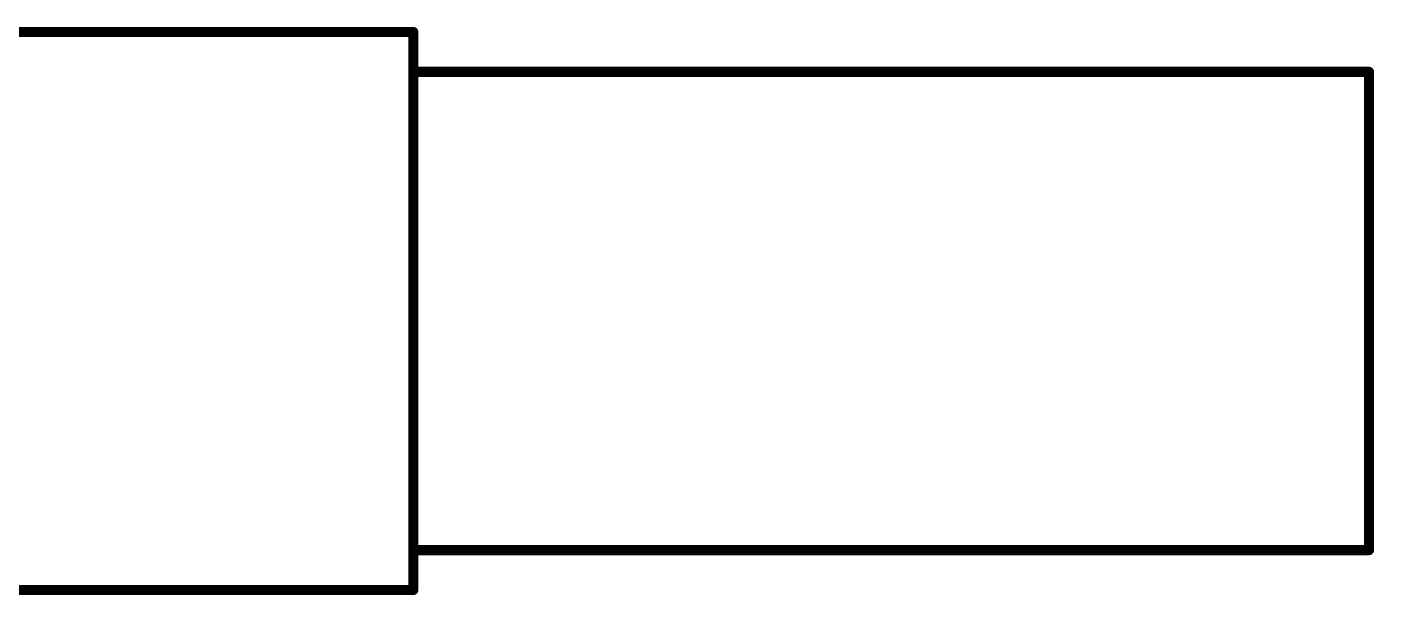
# Model space of a CAD drawing. Extents: x -34 to 73, y -20 to 26.
# Drawn here: x 35.09 to 52, y 9.14 to 16.26 of the extents above; entities that cross this region are included whole.
import ezdxf

# ---------------------------------------------------------------- set-up
doc = ezdxf.new("R2010")
doc.units = 0
doc.layers.add('51', color=53, linetype='CONTINUOUS')

msp = doc.modelspace()

# ---------------------------------------------------------------- linework, layer by layer
at = {"layer": '51', "const_width": 0.127}
for points in [[(32.94, 16.2), (39.94, 16.2)], [(39.94, 16.2), (39.94, 15.7)], [(39.94, 15.7), (39.94, 9.7)], [(39.94, 15.7), (51.94, 15.7)], [(51.94, 15.7), (51.94, 9.7)], [(39.94, 9.7), (39.94, 9.2)], [(51.94, 9.7), (39.94, 9.7)], [(39.94, 9.2), (32.94, 9.2)]]:
    msp.add_lwpolyline(points, dxfattribs=at)
at = {"layer": '51', "const_width": 0.0635}
for points in [[(39.9718, 16.2, 1), (39.9083, 16.2)], [(39.94, 16.1683, 1), (39.94, 16.2317)], [(39.94, 15.7318, 1), (39.94, 15.6683)], [(39.9718, 15.7, 1), (39.9083, 15.7)], [(39.9083, 15.7, 1), (39.9718, 15.7)], [(51.9718, 15.7, 1), (51.9083, 15.7)], [(51.94, 15.6683, 1), (51.94, 15.7318)], [(39.94, 9.7318, 1), (39.94, 9.6683)], [(39.9718, 9.7, 1), (39.9083, 9.7)], [(39.9083, 9.7, 1), (39.9718, 9.7)], [(51.9083, 9.7, 1), (51.9718, 9.7)], [(51.94, 9.6683, 1), (51.94, 9.7318)], [(39.9083, 9.2, 1), (39.9718, 9.2)], [(39.94, 9.1683, 1), (39.94, 9.2318)]]:
    msp.add_lwpolyline(points, format="xyb", dxfattribs=at)

doc.saveas('drawing.dxf')
